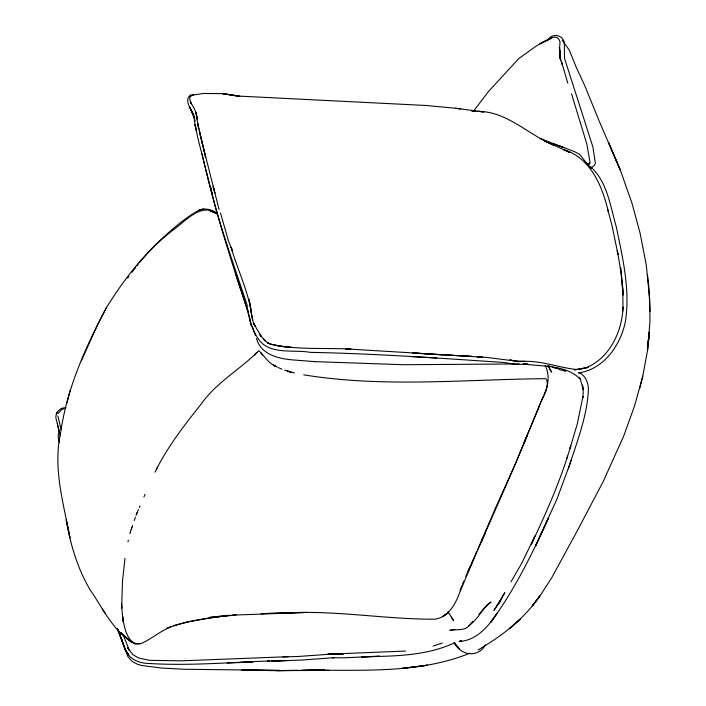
<?xml version="1.0" encoding="UTF-8"?>
<svg xmlns="http://www.w3.org/2000/svg" width="706" height="706" viewBox="0 0 706 706"><rect width="100%" height="100%" fill="white"/><g stroke="black" fill="none" stroke-linecap="round" stroke-linejoin="round"><path stroke-width="1.06" d="M121.644 603.665C122.059 614.238 124 647.164 140.997 643.643C152.293 638.656 161.577 629.77 173.526 626.019C190.691 620.283 208.817 618.129 226.688 615.747L209.311 617.45L237.648 614.952L306.889 612.437L261.167 613.646L290.148 612.773L285.074 612.958C335.041 610.037 384.761 619.312 434.561 619.224C446.651 617.688 453.887 606.895 458.141 596.455C480.204 542.358 505.125 489.479 527.232 435.399M560.034 52.191L559.911 57.768L560.732 60.292C559.567 54.38 559.302 48.087 560.061 42.078C557.21 31.188 545.491 41.53 539.931 43.851L551.501 38.168L541.546 42.854L535.642 46.455L518.831 58.519L488.349 91.665L473.223 111.539M562.073 40.11L569.274 50.091L575.99 66.646L584.85 85.876L599.085 120.85L620.468 170.517L631.949 203.063L640.13 233.333L646.272 265.085L649.661 298.867L649.988 321.318L647.587 350.052L642.787 376.13L634.562 405.844L623.672 436.114L603.1 481.757L576.776 531.742L552.03 577.181L539.975 596.023L532.28 605.863L539.861 595.811C524.329 618.871 501.816 636.053 478.068 649.961M622.913 307.322C623.301 288.401 620.998 269.489 617.282 250.957L617.962 254.389L612.084 225.788L607.389 208.27M648.523 339.595L649.308 332.297L647.808 345.19L649.308 332.297M622.621 311.487L623.08 307.031C622.065 331.802 609.349 359.213 584.833 368.126L588.354 367.296L581.276 368.964M647.587 350.052L648.982 337.803M65.914 407.812C59.348 407.035 53.894 414.325 56.533 420.467L60.407 435.884M124.988 558.384L122.5 581.064L121.635 608.448L121.635 605.695M460.18 640.404L460.021 641.595L461.768 640.942L459.094 641.542C476.1 640.704 488.331 626.637 496.936 613.399L490.688 622.374C514.392 590.198 532.121 554.104 548.562 517.798L535.66 545.782L557.043 498.877L571.26 460.241M58.942 431.313L58.13 436.14L59.304 442.388M58.113 413.575L61.528 409.577L64.661 408.474M127.954 541.873L128.342 540.187M217.616 214.112C201.236 201.722 186.119 220.81 173.755 229.547C145.957 250.498 124.538 278.57 106.253 307.887C85.567 347.158 67.07 388.106 60.672 432.381C52.703 467.61 63.505 503.29 70.018 537.875L66.214 519.775C70.344 544.3 77.483 568.542 90.253 590.039C103.385 609.031 113.931 632.752 135.181 644.075L140.079 643.448M639.654 388.662L642.787 376.13M70.018 390.718L66.955 402.861M510.976 581.841L521.69 563.335L534.989 535.898L531.371 544.185C546.532 512.282 560.838 479.886 570.757 445.918L570.007 448.416L577.314 423.812L582.935 396.498L582.847 397.796L583.235 391.971L582.485 385.114L583.174 389.333L580.367 379.193L579.238 377.692L580.711 379.519C566.203 364.49 542.376 366.749 523.358 363.978L528.088 364.155L515.971 364.375L503.802 362.46C439.423 358.171 374.974 353.618 310.446 352.365C293.149 349.232 267.115 355.815 256.931 336.638C250.736 327.028 248.441 315.864 247.021 304.683C240.905 286.106 234.427 267.583 228.382 248.953C221.781 228.559 215.109 208.094 210.538 187.125L212.056 193.85M567.439 456.694L567.589 456.147L566.874 458.318M129.983 533.533L130.434 531.892M524.629 441.656L538.678 407.953M568.392 468.766C576.555 442.68 587.366 416.416 588.433 388.9C588.107 382.564 585.627 376.113 579.829 372.918M130.283 532.209L131.934 527.364L131.263 529.297M134.264 520.543L135.402 517.269M132.084 527.047L132.64 525.432M136.064 515.415L138.402 509.441M136.346 514.621L137.061 512.644M524.699 440.941L515.548 463.621L496.724 505.267M544.105 394.301C548.633 385.3 549.833 374.586 545.129 365.39M459.977 590.675L461.874 585.927M462.633 584.03L463.763 581.179M496.292 506.22L477.574 549.806M523.525 444.365L526.817 436.396M525.087 439.926L543.708 395.254M538.66 408.024C541.105 398.846 549.436 389.747 546.762 379.784L545.782 378.672C465.183 379.369 383.835 387.921 303.712 374.833M465.792 576.343L466.613 574.393M469.411 568.639L468.14 571.595L472.208 562.197M481.368 542.111L485.057 533.577M467.028 573.422L469.869 566.847M143.927 496.909L145.057 494.368M471.211 563.838L476.656 551.81M81.322 360.775L97.596 324.795L106.253 307.887M139.285 507.552L140.026 505.973M155.064 472.208L157.606 466.94M156.635 468.89C168.575 445.424 184.901 424.544 201.21 404C216.592 382.175 240.419 369.353 258.82 350.661C263.576 354.809 268.298 363.263 275.278 366.176L273.575 365.09M57.601 411.589L56.259 413.981M485.49 644.834C478.015 658.274 460.568 655.697 454.214 642.566L459.341 648.893L454.046 642.99C425.515 656.368 392.677 656.095 361.64 656.836L379.546 656.253L342.807 657.851L332.367 657.718L334.167 657.63M127.707 278.146L128.898 276.47M132.057 272.225L133.319 270.53M133.955 269.683L135.746 267.345M136.946 265.783L138.147 264.229M478.977 614.476L482.886 609.631M139.347 262.667L152.258 247.982C166.66 234.127 181.424 220.016 198.986 210.211C204.961 207.608 211.8 209.664 217.033 213.044M472.879 621.333L469.967 624.81C478.492 618.588 482.454 608.025 491.094 602.024L487.272 604.671L483.539 608.828M547.274 40.754C551.13 33.076 562.453 34.029 564.297 42.536L564.526 58.333L592.952 147.139L595.352 163.13L594.434 165.398L591.478 167.71L590.984 167.066C607.584 182.439 610.346 206.549 616.382 227.147C622.621 257.866 630.326 289.707 625.454 321.177C620.918 344.837 603.771 369.538 578.408 372.962L580.005 372.415M254.416 354.986L256.843 352.303M166.554 628.402L170.411 626.778M468.528 625.657L469.684 625.189C464.892 631.243 456.491 629.055 449.837 630.334L454.84 629.478M469.834 653.218C417.317 674.477 359.036 669.5 303.677 670.347M433.096 646.087L442.212 643.042M203.478 208.941L198.986 210.211M173.367 625.684L187.928 621.783L220.122 616.126M214.033 617.256L231.047 615.217M233.236 614.961L236.528 614.564M224.393 615.685L228.656 615.235M232.918 614.794L235.054 614.573M405.579 651.038L332.508 654.012L327.593 654.268L343.434 653.915L332.508 654.012L297.87 656.518L282.947 656.915M577.623 369.556C560.229 368.153 543.108 360.942 525.176 361.331C509.185 361.172 493.273 357.492 477.177 356.768L482.41 357.21L412.657 352.965L442.406 354.915M333.876 657.665L302.539 660.013L271.616 661.098L287.721 660.525C240.296 661.213 192.685 666.588 145.295 663.243C136.955 662.387 128.766 658.054 125.386 650.005L121.379 639.054L125.624 650.447L117.646 629.055M525.061 361.269L517.816 361.587L521.363 361.49M288.119 656.695L181.248 660.834L149.672 660.348L138.605 658.027L132.834 654.63L127.504 647.578L129.172 650.067L123.418 635.471M237.516 662.599L252.704 661.928L227.182 663.04M518.954 363.952L403.497 364.72L315.397 361.657L294.684 360.069C279.823 359.027 260.796 355.118 256.499 338.421M297.279 670.347L276.611 670.594L328.864 670.435L309.157 670.347M301.63 670.294L324.469 670.02L278.085 670.7L241.549 670.029L279.611 670.418L184.442 669.253L161.127 668.017L141.518 665.458L137.052 664.064L133.31 662.016L131.475 660.807L127.936 656.615L117.514 628.967M446.986 355.109L472.032 356.38L461.698 355.886M427.289 357.492L412.119 356.627M429.38 357.607L436.696 358.004M456.703 355.568L345.455 348.861L350.917 349.099C324.645 347.723 297.879 350.052 272.022 344.466L280.962 346.328L292.107 347.537L278.19 346.002M193.506 95.151L190.735 94.922C183.454 100.04 191.158 109.509 193.815 115.016M312.864 361.454L315.397 361.657M475.844 111.204L471.617 110.824L475.667 111.195M477.953 111.389C506.996 111.283 528.291 134.82 553.839 145.18L544.026 140.565M477.688 111.38L483.76 111.945L455.458 108.239L426.062 105.485L239.625 96.131L222.566 93.633L203.416 93.474L192.606 95.054L189.896 96.987L189.746 99.414L191.176 103.764L190.302 101.726L194.688 109.333L196.462 114.337M455.458 108.239L460.736 108.936M294.455 372.971L287.413 371.029M548.677 365.946L550.83 366.423M553.433 143.847L563.723 147.589L540.169 138.482M287.413 371.056L291.446 372.424L284.58 370.076M269.674 343.76L271.96 344.554L267.45 342.772L269.674 343.76L267.653 342.798L263.409 338.88L265.306 340.989L259.261 334.044L261.335 336.594L253.401 323.004L255.113 326.146C250.453 317.903 251.627 307.993 248.944 299.167L252.704 320.03M563.564 370.385L565.594 371.1L560.123 369.803L557.608 368.444M281.818 369.106L278.323 367.605M558.525 145.56L574.649 151.702L579.714 154.438L587.683 164.577L586.245 163.051L589.616 164.021L588.01 163.942L589.995 163.015L589.501 163.695L589.96 162.027L586.854 144.165L571.533 93.854M210.159 211.191L217.121 213.9M543.991 140.538L569.68 152.452L563.794 149.698C590.648 157.729 602.492 186.525 608.263 211.518M277.379 367.138L273.469 364.993M260.646 352.629L262.579 355.065M102.432 609.225L105.335 613.576M451.266 617.035L453.508 620.548L447.966 611.661M548.032 365.982L551.624 372.133L547.98 365.62M194.679 117.346L189.746 107.038L194.097 117.117L195.015 124.785L197.971 138.658L212.277 194.812M195.288 120.902L190.161 107.939M219.098 209.611L213.186 186.19L214.845 192.906M252.192 326.19L255.51 335.729M220.51 213.027L228.409 240.772L232.371 250.701L231.109 247.259C237.384 269.445 248.062 290.537 251.415 313.393M247.877 311.328L235.389 272.737L249.606 317.232M240.984 290.537C226.22 245.511 212.409 200.098 202.048 153.829M562.223 64.29L559.911 57.768L559.381 47.443M567.827 83.202L561.685 62.393L562.479 65.102M205.446 156.644L197.495 122.765L198.951 129.207M205.64 157.376L199.401 131.237M214.809 192.782L200.125 134.599M196.727 115.405L197.115 119.058L195.897 112.042L198.28 126.648M61.087 429.274L57.892 415.958M199.374 131.139L199.754 132.878M57.292 423.362L58.872 430.836M122.615 616.876L123.285 621.836L122.465 615.667M647.473 274.599L648.832 287.024L650.076 311.311M620.839 267.848L623.301 295.029L622.295 283.741M504.764 592.802L493.918 610.408L500.783 600.462L497.845 604.76L504.764 592.802M448.275 612.623L442.547 616.744L448.275 612.623M520.075 619.25L509.335 628.702L520.075 619.25M584.586 368.1L574.402 369.865L584.586 368.1M427.324 665.237L401.237 668.511L427.324 665.237M269.489 661.169L267.345 661.248L269.48 661.178M223.493 93.748L222.566 93.633L239.793 96.404L223.493 93.748M517.71 361.551L510.05 359.998L517.71 361.551M558.102 368.558L552.719 367.279L558.102 368.558M591.866 168.496L587.233 164.63L591.866 168.496M131.369 642.081L120.894 632.726L131.369 642.081M128.642 654.647L125.386 650.005L128.642 654.647M617.079 162.53L608.669 142.744L620.468 170.517L617.079 162.53M118.343 630.987L117.293 628.437L122.244 641.11L118.343 630.987M195.686 127.521L195.015 124.785L196.586 131.175L195.686 127.521M251.151 325.201L249.43 317.391L251.151 325.201M559.937 52.306L559.426 47.531L559.937 52.306"/></g></svg>
